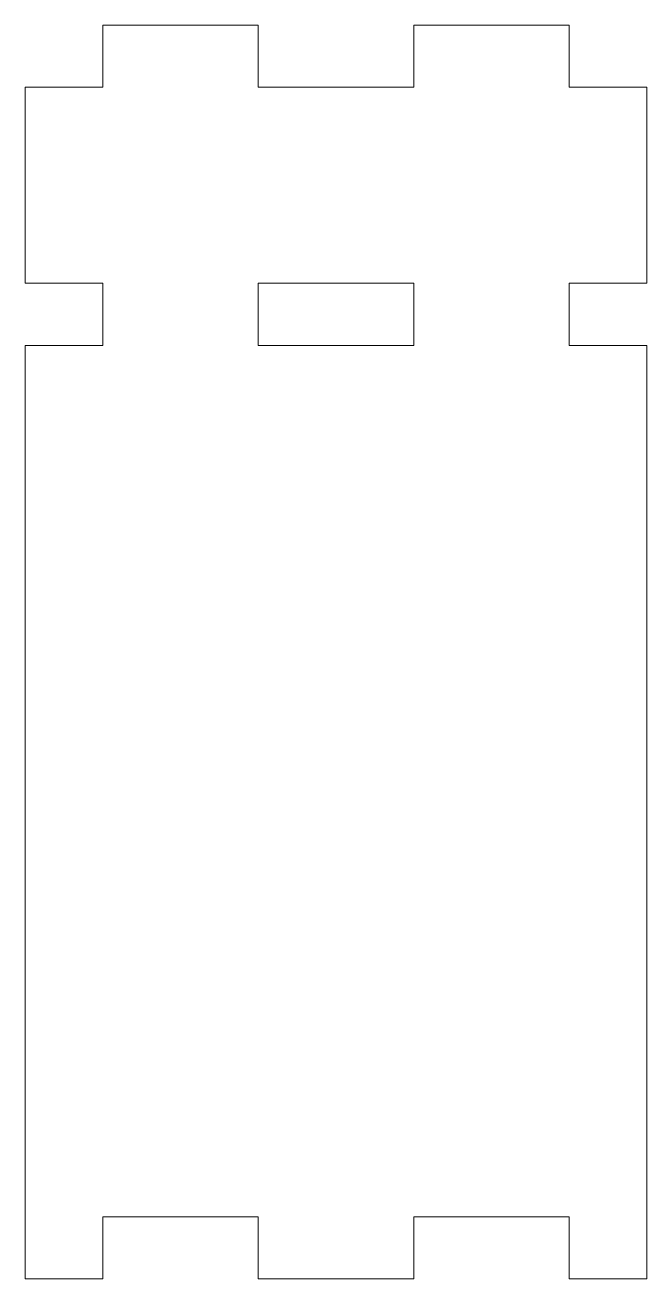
# Model space of a CAD drawing. Header units: millimetres. Extents: x -10 to 10, y -35.1 to 5.2.
import ezdxf

# ---------------------------------------------------------------- set-up
doc = ezdxf.new("R2010")
doc.units = ezdxf.units.MM

msp = doc.modelspace()

# ---------------------------------------------------------------- linework, layer by layer
at = {"color": 7, "linetype": 'Continuous', "lineweight": 15}
for p, q in [((-2.5, 5.15), (-7.5, 5.15)), ((-7.5, 5.15), (-7.5, 3.15)), ((-2.5, 3.15), (-2.5, 5.15)), ((7.5, 5.15), (2.5, 5.15)), ((2.5, 5.15), (2.5, 3.15)), ((7.5, 3.15), (7.5, 5.15)), ((-7.5, 3.15), (-10, 3.15)), ((-10, 3.15), (-10, -3.15)), ((2.5, 3.15), (-2.5, 3.15)), ((10, 3.15), (7.5, 3.15)), ((10, -3.15), (10, 3.15)), ((-10, -3.15), (-7.5, -3.15)), ((-7.5, -3.15), (-7.5, -5.15)), ((-2.5, -5.15), (-2.5, -3.15)), ((-2.5, -3.15), (2.5, -3.15)), ((2.5, -3.15), (2.5, -5.15)), ((7.5, -3.15), (10, -3.15)), ((7.5, -5.15), (7.5, -3.15)), ((-7.5, -5.15), (-10, -5.15)), ((-10, -5.15), (-10, -35.15)), ((2.5, -5.15), (-2.5, -5.15)), ((10, -5.15), (7.5, -5.15)), ((10, -35.15), (10, -5.15)), ((-7.5, -35.15), (-7.5, -33.15)), ((-7.5, -33.15), (-2.5, -33.15)), ((-2.5, -33.15), (-2.5, -35.15)), ((2.5, -35.15), (2.5, -33.15)), ((2.5, -33.15), (7.5, -33.15)), ((7.5, -33.15), (7.5, -35.15)), ((-10, -35.15), (-7.5, -35.15)), ((-2.5, -35.15), (2.5, -35.15)), ((7.5, -35.15), (10, -35.15))]:
    msp.add_line(p, q, dxfattribs=at)

doc.saveas('drawing.dxf')
